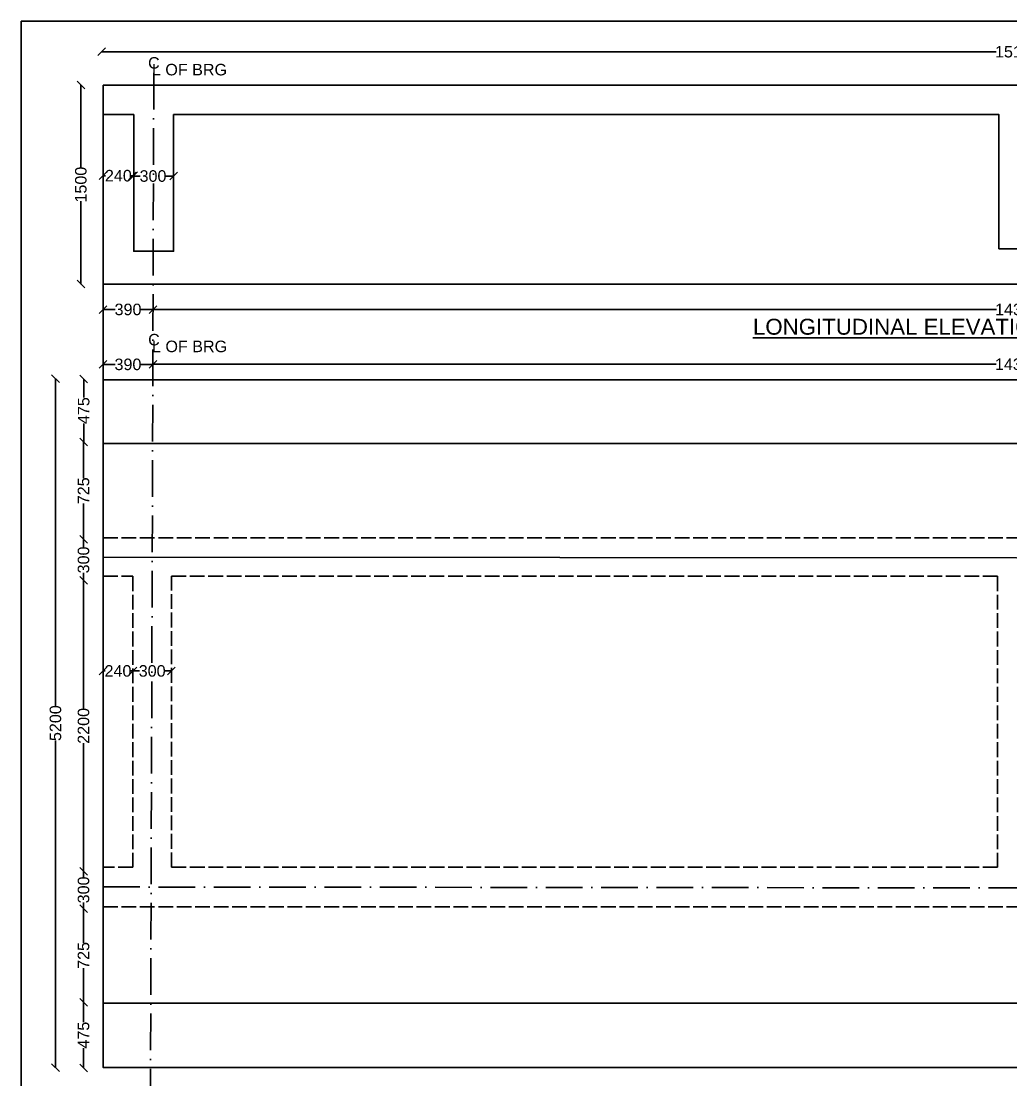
# Model space of a CAD drawing. Header units: millimetres. Extents: x 5124 to 10794325, y 2311 to 28379999.
# Drawn here: x 10780400 to 10786840, y 28373110 to 28379999 of the extents above; entities that cross this region are included whole.
import ezdxf

# ---------------------------------------------------------------- set-up
doc = ezdxf.new("R2010")
doc.units = ezdxf.units.MM
doc.header["$MEASUREMENT"] = 0
doc.linetypes.add('ACAD_ISO02W100', pattern=[15, 12, -3])
doc.linetypes.add('ACAD_ISO10W100', pattern=[18, 12, -3, 0, -3])
for name, color, linetype in [('DIMENSION', 7, 'Continuous'), ('DRAWING', 50, 'Continuous'), ('TEXT', 1, 'Continuous')]:
    doc.layers.add(name, color=color, linetype=linetype)
doc.styles.get("Standard").update_dxf_attribs({"font": 'arial.ttf', "height": 75})
doc.dimstyles.get("Standard").update_dxf_attribs({"dimtxt": 100, "dimasz": 50, "dimexe": 0.18, "dimexo": 0.0625, "dimgap": 0.09, "dimtad": 0, "dimdec": 0, "dimzin": 0, "dimdsep": 46, "dimtxsty": 'Standard', "dimblk": 'OBLIQUE', "dimcen": 0.09, "dimse1": 1, "dimse2": 1, "dimadec": 0, "dimazin": 0, "dimtfac": 1, "dimtdec": 0, "dimtofl": 0, "dimtmove": 0, "dimatfit": 3, "dimfxl": 1, "dimtolj": 1, "dimtzin": 0, "dimarcsym": 0})

# ---------------------------------------------------------------- blocks, each defined once
blk = doc.blocks.new('_Oblique')
at = {"color": 0, "linetype": 'ByBlock', "lineweight": -2}
blk.add_line((-0.5, -0.5), (0.5, 0.5), dxfattribs=at)
blk = doc.blocks.new('*D4')
at = {"layer": 'Defpoints', "color": 0, "transparency": 16777216}
for p in [(10780923.4, 28379787.9), (10792841.7, 28379800.1), (10792841.7, 28379774.1)]:
    blk.add_point(p, dxfattribs=at)
at = {"layer": 'DIMENSION', "color": 0, "lineweight": -2, "transparency": 16777216}
for p, q in [((10780923.4, 28379800.1), (10786745, 28379800.1)), ((10792841.7, 28379800.1), (10787020.1, 28379800.1))]:
    blk.add_line(p, q, dxfattribs=at)
at = {"layer": 'DIMENSION', "color": 0, "lineweight": -2, "transparency": 16777216, "xscale": 50, "yscale": 50, "zscale": 50, "rotation": 180}
blk.add_blockref('_Oblique', (10780923.4, 28379800.1), dxfattribs=at)
at = {"layer": 'DIMENSION', "color": 0, "lineweight": -2, "transparency": 16777216, "xscale": 50, "yscale": 50, "zscale": 50}
blk.add_blockref('_Oblique', (10792841.7, 28379800.1), dxfattribs=at)
at = {"layer": 'DIMENSION', "color": 0, "transparency": 16777216, "insert": (10786882.5, 28379800.1), "char_height": 75, "attachment_point": 5}
blk.add_mtext('\\A1;15120', dxfattribs=at)
blk = doc.blocks.new('*D9')
at = {"layer": 'Defpoints', "color": 0, "transparency": 16777216}
for p in [(10780932.4, 28378991.1), (10781132, 28378993.4), (10781132, 28378991.1)]:
    blk.add_point(p, dxfattribs=at)
at = {"layer": 'DIMENSION', "color": 0, "lineweight": -2, "transparency": 16777216}
for p, q in [((10780932.4, 28378993.4), (10780948.8, 28378993.4)), ((10781132, 28378993.4), (10781115.7, 28378993.4))]:
    blk.add_line(p, q, dxfattribs=at)
at = {"layer": 'DIMENSION', "color": 0, "lineweight": -2, "transparency": 16777216, "xscale": 50, "yscale": 50, "zscale": 50, "rotation": 180}
blk.add_blockref('_Oblique', (10780932.4, 28378993.4), dxfattribs=at)
at = {"layer": 'DIMENSION', "color": 0, "lineweight": -2, "transparency": 16777216, "xscale": 50, "yscale": 50, "zscale": 50}
blk.add_blockref('_Oblique', (10781132, 28378993.4), dxfattribs=at)
at = {"layer": 'DIMENSION', "color": 0, "transparency": 16777216, "insert": (10781032.2, 28378993.4), "char_height": 75, "attachment_point": 5}
blk.add_mtext('\\A1;240', dxfattribs=at)
blk = doc.blocks.new('*D10')
at = {"layer": 'Defpoints', "color": 0, "transparency": 16777216}
for p in [(10781123.8, 28378993.4), (10781391.4, 28378993.4), (10781391.4, 28378991.1)]:
    blk.add_point(p, dxfattribs=at)
at = {"layer": 'DIMENSION', "color": 0, "lineweight": -2, "transparency": 16777216}
for p, q in [((10781123.8, 28378991.1), (10781174.8, 28378991.1)), ((10781391.4, 28378991.1), (10781340.4, 28378991.1))]:
    blk.add_line(p, q, dxfattribs=at)
at = {"layer": 'DIMENSION', "color": 0, "lineweight": -2, "transparency": 16777216, "xscale": 50, "yscale": 50, "zscale": 50, "rotation": 180}
blk.add_blockref('_Oblique', (10781123.8, 28378991.1), dxfattribs=at)
at = {"layer": 'DIMENSION', "color": 0, "lineweight": -2, "transparency": 16777216, "xscale": 50, "yscale": 50, "zscale": 50}
blk.add_blockref('_Oblique', (10781391.4, 28378991.1), dxfattribs=at)
at = {"layer": 'DIMENSION', "color": 0, "transparency": 16777216, "insert": (10781257.6, 28378991.1), "char_height": 75, "attachment_point": 5}
blk.add_mtext('\\A1;300', dxfattribs=at)
blk = doc.blocks.new('*D11')
at = {"layer": 'Defpoints', "color": 0, "transparency": 16777216}
for p in [(10780932.4, 28379583.2), (10780788.1, 28378287.9), (10780932.4, 28378287.9)]:
    blk.add_point(p, dxfattribs=at)
at = {"layer": 'DIMENSION', "color": 0, "lineweight": -2, "transparency": 16777216}
for p, q in [((10780788.1, 28379583.2), (10780788.1, 28379044)), ((10780788.1, 28378287.9), (10780788.1, 28378827.1))]:
    blk.add_line(p, q, dxfattribs=at)
at = {"layer": 'DIMENSION', "color": 0, "lineweight": -2, "transparency": 16777216, "xscale": 50, "yscale": 50, "zscale": 50}
for p, rotation in [((10780788.1, 28379583.2), 90), ((10780788.1, 28378287.9), 270)]:
    blk.add_blockref('_Oblique', p, dxfattribs=dict(at, rotation=rotation))
at = {"layer": 'DIMENSION', "color": 0, "transparency": 16777216, "insert": (10780788.1, 28378935.5), "char_height": 75, "attachment_point": 5, "rotation": 90}
blk.add_mtext('\\A1;1500', dxfattribs=at)
blk = doc.blocks.new('*D12')
at = {"layer": 'Defpoints', "color": 0, "transparency": 16777216}
for p in [(10780932.4, 28378132.1), (10781257.8, 28378131), (10781257.8, 28378122.8)]:
    blk.add_point(p, dxfattribs=at)
at = {"layer": 'DIMENSION', "color": 0, "lineweight": -2, "transparency": 16777216}
for p, q in [((10780932.4, 28378122.8), (10781012.3, 28378122.8)), ((10781257.8, 28378122.8), (10781177.9, 28378122.8))]:
    blk.add_line(p, q, dxfattribs=at)
at = {"layer": 'DIMENSION', "color": 0, "lineweight": -2, "transparency": 16777216, "xscale": 50, "yscale": 50, "zscale": 50, "rotation": 180}
blk.add_blockref('_Oblique', (10780932.4, 28378122.8), dxfattribs=at)
at = {"layer": 'DIMENSION', "color": 0, "lineweight": -2, "transparency": 16777216, "xscale": 50, "yscale": 50, "zscale": 50}
blk.add_blockref('_Oblique', (10781257.8, 28378122.8), dxfattribs=at)
at = {"layer": 'DIMENSION', "color": 0, "transparency": 16777216, "insert": (10781095.1, 28378122.8), "char_height": 75, "attachment_point": 5}
blk.add_mtext('\\A1;390', dxfattribs=at)
blk = doc.blocks.new('*D13')
at = {"layer": 'Defpoints', "color": 0, "transparency": 16777216}
for p in [(10781257.8, 28378122.8), (10792508.6, 28378125.3), (10792508.6, 28378122.8)]:
    blk.add_point(p, dxfattribs=at)
at = {"layer": 'DIMENSION', "color": 0, "lineweight": -2, "transparency": 16777216}
for p, q in [((10781257.8, 28378122.8), (10786745.6, 28378122.8)), ((10792508.6, 28378122.8), (10787020.7, 28378122.8))]:
    blk.add_line(p, q, dxfattribs=at)
at = {"layer": 'DIMENSION', "color": 0, "lineweight": -2, "transparency": 16777216, "xscale": 50, "yscale": 50, "zscale": 50, "rotation": 180}
blk.add_blockref('_Oblique', (10781257.8, 28378122.8), dxfattribs=at)
at = {"layer": 'DIMENSION', "color": 0, "lineweight": -2, "transparency": 16777216, "xscale": 50, "yscale": 50, "zscale": 50}
blk.add_blockref('_Oblique', (10792508.6, 28378122.8), dxfattribs=at)
at = {"layer": 'DIMENSION', "color": 0, "transparency": 16777216, "insert": (10786883.2, 28378122.8), "char_height": 75, "attachment_point": 5}
blk.add_mtext('\\A1;14340', dxfattribs=at)
blk = doc.blocks.new('*D14')
at = {"layer": 'Defpoints', "color": 0, "transparency": 16777216}
for p in [(10780932.4, 28377767.1), (10781256.6, 28377766.1), (10781256.6, 28377765.2)]:
    blk.add_point(p, dxfattribs=at)
at = {"layer": 'DIMENSION', "color": 0, "lineweight": -2, "transparency": 16777216}
for p, q in [((10780932.4, 28377765.2), (10781011.7, 28377765.2)), ((10781256.6, 28377765.2), (10781177.3, 28377765.2))]:
    blk.add_line(p, q, dxfattribs=at)
at = {"layer": 'DIMENSION', "color": 0, "lineweight": -2, "transparency": 16777216, "xscale": 50, "yscale": 50, "zscale": 50, "rotation": 180}
blk.add_blockref('_Oblique', (10780932.4, 28377765.2), dxfattribs=at)
at = {"layer": 'DIMENSION', "color": 0, "lineweight": -2, "transparency": 16777216, "xscale": 50, "yscale": 50, "zscale": 50}
blk.add_blockref('_Oblique', (10781256.6, 28377765.2), dxfattribs=at)
at = {"layer": 'DIMENSION', "color": 0, "transparency": 16777216, "insert": (10781094.5, 28377765.2), "char_height": 75, "attachment_point": 5}
blk.add_mtext('\\A1;390', dxfattribs=at)
blk = doc.blocks.new('*D15')
at = {"layer": 'Defpoints', "color": 0, "transparency": 16777216}
for p in [(10781256.6, 28377765), (10792507.5, 28377766.1), (10792507.5, 28377756.2)]:
    blk.add_point(p, dxfattribs=at)
at = {"layer": 'DIMENSION', "color": 0, "lineweight": -2, "transparency": 16777216}
for p, q in [((10781256.6, 28377766.1), (10786744.5, 28377766.1)), ((10792507.5, 28377766.1), (10787019.6, 28377766.1))]:
    blk.add_line(p, q, dxfattribs=at)
at = {"layer": 'DIMENSION', "color": 0, "lineweight": -2, "transparency": 16777216, "xscale": 50, "yscale": 50, "zscale": 50, "rotation": 180}
blk.add_blockref('_Oblique', (10781256.6, 28377766.1), dxfattribs=at)
at = {"layer": 'DIMENSION', "color": 0, "lineweight": -2, "transparency": 16777216, "xscale": 50, "yscale": 50, "zscale": 50}
blk.add_blockref('_Oblique', (10792507.5, 28377766.1), dxfattribs=at)
at = {"layer": 'DIMENSION', "color": 0, "transparency": 16777216, "insert": (10786882.1, 28377766.1), "char_height": 75, "attachment_point": 5}
blk.add_mtext('\\A1;14340', dxfattribs=at)
blk = doc.blocks.new('*D25')
at = {"layer": 'Defpoints', "color": 0, "transparency": 16777216}
for p in [(10780805.6, 28377669.8), (10780805.6, 28377259.8), (10780806.8, 28377259.8)]:
    blk.add_point(p, dxfattribs=at)
at = {"layer": 'DIMENSION', "color": 0, "lineweight": -2, "transparency": 16777216}
for p, q in [((10780806.8, 28377669.8), (10780806.8, 28377549.6)), ((10780806.8, 28377259.8), (10780806.8, 28377380.1))]:
    blk.add_line(p, q, dxfattribs=at)
at = {"layer": 'DIMENSION', "color": 0, "lineweight": -2, "transparency": 16777216, "xscale": 50, "yscale": 50, "zscale": 50}
for p, rotation in [((10780806.8, 28377669.8), 90), ((10780806.8, 28377259.8), 270)]:
    blk.add_blockref('_Oblique', p, dxfattribs=dict(at, rotation=rotation))
at = {"layer": 'DIMENSION', "color": 0, "transparency": 16777216, "insert": (10780806.8, 28377464.8), "char_height": 75, "attachment_point": 5, "rotation": 90}
blk.add_mtext('\\A1;475', dxfattribs=at)
blk = doc.blocks.new('*D26')
at = {"layer": 'Defpoints', "color": 0, "transparency": 16777216}
for p in [(10780806.8, 28377259.8), (10780805.6, 28376626.2), (10780806.8, 28376626.2)]:
    blk.add_point(p, dxfattribs=at)
at = {"layer": 'DIMENSION', "color": 0, "lineweight": -2, "transparency": 16777216}
for p, q in [((10780805.6, 28377259.8), (10780805.6, 28377025.9)), ((10780805.6, 28376626.2), (10780805.6, 28376860.1))]:
    blk.add_line(p, q, dxfattribs=at)
at = {"layer": 'DIMENSION', "color": 0, "lineweight": -2, "transparency": 16777216, "xscale": 50, "yscale": 50, "zscale": 50}
for p, rotation in [((10780805.6, 28377259.8), 90), ((10780805.6, 28376626.2), 270)]:
    blk.add_blockref('_Oblique', p, dxfattribs=dict(at, rotation=rotation))
at = {"layer": 'DIMENSION', "color": 0, "transparency": 16777216, "insert": (10780805.6, 28376943), "char_height": 75, "attachment_point": 5, "rotation": 90}
blk.add_mtext('\\A1;725', dxfattribs=at)
blk = doc.blocks.new('*D27')
at = {"layer": 'Defpoints', "color": 0, "transparency": 16777216}
for p in [(10780805.6, 28376626.2), (10780805.6, 28376359.5), (10780805.6, 28376359.5)]:
    blk.add_point(p, dxfattribs=at)
at = {"layer": 'DIMENSION', "color": 0, "lineweight": -2, "transparency": 16777216}
for p, q in [((10780805.6, 28376626.2), (10780805.6, 28376575.7)), ((10780805.6, 28376359.5), (10780805.6, 28376410.1))]:
    blk.add_line(p, q, dxfattribs=at)
at = {"layer": 'DIMENSION', "color": 0, "lineweight": -2, "transparency": 16777216, "xscale": 50, "yscale": 50, "zscale": 50}
for p, rotation in [((10780805.6, 28376626.2), 90), ((10780805.6, 28376359.5), 270)]:
    blk.add_blockref('_Oblique', p, dxfattribs=dict(at, rotation=rotation))
at = {"layer": 'DIMENSION', "color": 0, "transparency": 16777216, "insert": (10780805.6, 28376492.9), "char_height": 75, "attachment_point": 5, "rotation": 90}
blk.add_mtext('\\A1;300', dxfattribs=at)
blk = doc.blocks.new('*D28')
at = {"layer": 'Defpoints', "color": 0, "transparency": 16777216}
for p in [(10780805.6, 28376359.5), (10780805.6, 28374466.7), (10780805.6, 28374466.7)]:
    blk.add_point(p, dxfattribs=at)
at = {"layer": 'DIMENSION', "color": 0, "lineweight": -2, "transparency": 16777216}
for p, q in [((10780805.6, 28376359.5), (10780805.6, 28375525.7)), ((10780805.6, 28374466.7), (10780805.6, 28375300.5))]:
    blk.add_line(p, q, dxfattribs=at)
at = {"layer": 'DIMENSION', "color": 0, "lineweight": -2, "transparency": 16777216, "xscale": 50, "yscale": 50, "zscale": 50}
for p, rotation in [((10780805.6, 28376359.5), 90), ((10780805.6, 28374466.7), 270)]:
    blk.add_blockref('_Oblique', p, dxfattribs=dict(at, rotation=rotation))
at = {"layer": 'DIMENSION', "color": 0, "transparency": 16777216, "insert": (10780805.6, 28375413.1), "char_height": 75, "attachment_point": 5, "rotation": 90}
blk.add_mtext('\\A1;2200', dxfattribs=at)
blk = doc.blocks.new('*D29')
at = {"layer": 'Defpoints', "color": 0, "transparency": 16777216}
for p in [(10780805.6, 28374466.7), (10780805.6, 28374224.3), (10780805.6, 28374224.3)]:
    blk.add_point(p, dxfattribs=at)
at = {"layer": 'DIMENSION', "color": 0, "lineweight": -2, "transparency": 16777216}
for p, q in [((10780805.6, 28374466.7), (10780805.6, 28374428.3)), ((10780805.6, 28374224.3), (10780805.6, 28374262.7))]:
    blk.add_line(p, q, dxfattribs=at)
at = {"layer": 'DIMENSION', "color": 0, "lineweight": -2, "transparency": 16777216, "xscale": 50, "yscale": 50, "zscale": 50}
for p, rotation in [((10780805.6, 28374466.7), 90), ((10780805.6, 28374224.3), 270)]:
    blk.add_blockref('_Oblique', p, dxfattribs=dict(at, rotation=rotation))
at = {"layer": 'DIMENSION', "color": 0, "transparency": 16777216, "insert": (10780805.6, 28374345.5), "char_height": 75, "attachment_point": 5, "rotation": 90}
blk.add_mtext('\\A1;300', dxfattribs=at)
blk = doc.blocks.new('*D30')
at = {"layer": 'Defpoints', "color": 0, "transparency": 16777216}
for p in [(10780805.6, 28374224.3), (10780805.6, 28373613.5), (10780805.6, 28373613.5)]:
    blk.add_point(p, dxfattribs=at)
at = {"layer": 'DIMENSION', "color": 0, "lineweight": -2, "transparency": 16777216}
for p, q in [((10780805.6, 28374224.3), (10780805.6, 28374001.8)), ((10780805.6, 28373613.5), (10780805.6, 28373836))]:
    blk.add_line(p, q, dxfattribs=at)
at = {"layer": 'DIMENSION', "color": 0, "lineweight": -2, "transparency": 16777216, "xscale": 50, "yscale": 50, "zscale": 50}
for p, rotation in [((10780805.6, 28374224.3), 90), ((10780805.6, 28373613.5), 270)]:
    blk.add_blockref('_Oblique', p, dxfattribs=dict(at, rotation=rotation))
at = {"layer": 'DIMENSION', "color": 0, "transparency": 16777216, "insert": (10780805.6, 28373918.9), "char_height": 75, "attachment_point": 5, "rotation": 90}
blk.add_mtext('\\A1;725', dxfattribs=at)
blk = doc.blocks.new('*D31')
at = {"layer": 'Defpoints', "color": 0, "transparency": 16777216}
for p in [(10780805.6, 28373613.5), (10780805.6, 28373187.1), (10780805.6, 28373187.1)]:
    blk.add_point(p, dxfattribs=at)
at = {"layer": 'DIMENSION', "color": 0, "lineweight": -2, "transparency": 16777216}
for p, q in [((10780805.6, 28373613.5), (10780805.6, 28373485)), ((10780805.6, 28373187.1), (10780805.6, 28373315.6))]:
    blk.add_line(p, q, dxfattribs=at)
at = {"layer": 'DIMENSION', "color": 0, "lineweight": -2, "transparency": 16777216, "xscale": 50, "yscale": 50, "zscale": 50}
for p, rotation in [((10780805.6, 28373613.5), 90), ((10780805.6, 28373187.1), 270)]:
    blk.add_blockref('_Oblique', p, dxfattribs=dict(at, rotation=rotation))
at = {"layer": 'DIMENSION', "color": 0, "transparency": 16777216, "insert": (10780805.6, 28373400.3), "char_height": 75, "attachment_point": 5, "rotation": 90}
blk.add_mtext('\\A1;475', dxfattribs=at)
blk = doc.blocks.new('*D32')
at = {"layer": 'Defpoints', "color": 0, "transparency": 16777216}
for p in [(10780623.1, 28377672.6), (10780657.6, 28377672.6), (10780657.6, 28373189.1)]:
    blk.add_point(p, dxfattribs=at)
at = {"layer": 'DIMENSION', "color": 0, "lineweight": -2, "transparency": 16777216}
for p, q in [((10780623.1, 28377672.6), (10780623.1, 28375542.8)), ((10780623.1, 28373189.1), (10780623.1, 28375318.9))]:
    blk.add_line(p, q, dxfattribs=at)
at = {"layer": 'DIMENSION', "color": 0, "lineweight": -2, "transparency": 16777216, "xscale": 50, "yscale": 50, "zscale": 50}
for p, rotation in [((10780623.1, 28377672.6), 90), ((10780623.1, 28373189.1), 270)]:
    blk.add_blockref('_Oblique', p, dxfattribs=dict(at, rotation=rotation))
at = {"layer": 'DIMENSION', "color": 0, "transparency": 16777216, "insert": (10780623.1, 28375430.8), "char_height": 75, "attachment_point": 5, "rotation": 90}
blk.add_mtext('\\A1;5200', dxfattribs=at)
blk = doc.blocks.new('*D33')
at = {"layer": 'Defpoints', "color": 0, "transparency": 16777216}
for p in [(10780932.4, 28375760.4), (10781127.2, 28375770.3), (10781127.2, 28375760.4)]:
    blk.add_point(p, dxfattribs=at)
at = {"layer": 'DIMENSION', "color": 0, "lineweight": -2, "transparency": 16777216}
for p, q in [((10780932.4, 28375770.3), (10780946.3, 28375770.3)), ((10781127.2, 28375770.3), (10781113.3, 28375770.3))]:
    blk.add_line(p, q, dxfattribs=at)
at = {"layer": 'DIMENSION', "color": 0, "lineweight": -2, "transparency": 16777216, "xscale": 50, "yscale": 50, "zscale": 50, "rotation": 180}
blk.add_blockref('_Oblique', (10780932.4, 28375770.3), dxfattribs=at)
at = {"layer": 'DIMENSION', "color": 0, "lineweight": -2, "transparency": 16777216, "xscale": 50, "yscale": 50, "zscale": 50}
blk.add_blockref('_Oblique', (10781127.2, 28375770.3), dxfattribs=at)
at = {"layer": 'DIMENSION', "color": 0, "transparency": 16777216, "insert": (10781029.8, 28375770.3), "char_height": 75, "attachment_point": 5}
blk.add_mtext('\\A1;240', dxfattribs=at)
blk = doc.blocks.new('*D34')
at = {"layer": 'Defpoints', "color": 0, "transparency": 16777216}
for p in [(10781127.2, 28375770.3), (10781377.3, 28375770.3), (10781377.3, 28375770.3)]:
    blk.add_point(p, dxfattribs=at)
at = {"layer": 'DIMENSION', "color": 0, "lineweight": -2, "transparency": 16777216}
for p, q in [((10781127.2, 28375770.3), (10781169.4, 28375770.3)), ((10781377.3, 28375770.3), (10781335, 28375770.3))]:
    blk.add_line(p, q, dxfattribs=at)
at = {"layer": 'DIMENSION', "color": 0, "lineweight": -2, "transparency": 16777216, "xscale": 50, "yscale": 50, "zscale": 50, "rotation": 180}
blk.add_blockref('_Oblique', (10781127.2, 28375770.3), dxfattribs=at)
at = {"layer": 'DIMENSION', "color": 0, "lineweight": -2, "transparency": 16777216, "xscale": 50, "yscale": 50, "zscale": 50}
blk.add_blockref('_Oblique', (10781377.3, 28375770.3), dxfattribs=at)
at = {"layer": 'DIMENSION', "color": 0, "transparency": 16777216, "insert": (10781252.2, 28375770.3), "char_height": 75, "attachment_point": 5}
blk.add_mtext('\\A1;300', dxfattribs=at)

msp = doc.modelspace()

# ---------------------------------------------------------------- linework, layer by layer
at = {"layer": 'DRAWING', "color": 0, "linetype": 'ACAD_ISO10W100', "ltscale": 20}
for points in [[(10781262.9, 28379663.9), (10781240.5, 28372896.9)], [(10780932.4, 28374364.7), (10792821.8, 28374352.7)]]:
    msp.add_lwpolyline(points, dxfattribs=at)
at = {"layer": 'DRAWING', "color": 0}
msp.add_lwpolyline([(10780932.4, 28379583.2), (10792821.8, 28379583.2), (10792821.8, 28373189.8), (10780932.4, 28373189.8)], close=True, dxfattribs=at)
for points in [[(10780932.4, 28379391), (10781132, 28379391), (10781132, 28378502.2), (10781391.4, 28378502.2), (10781391.4, 28379391), (10786762.5, 28379391), (10786762.5, 28378518.6), (10787020.9, 28378518.6), (10787020.9, 28379391), (10792387.6, 28379391), (10792387.6, 28378502.8), (10792639.5, 28378502.8), (10792639.5, 28379391), (10792821.8, 28379391)], [(10780932.4, 28378287.9), (10792821.8, 28378287.9)], [(10780932.4, 28377664.2), (10792821.8, 28377664.2)], [(10780932.4, 28377251.4), (10792821.8, 28377251.4)], [(10780932.4, 28376510.4), (10792821.8, 28376502.9)], [(10780932.4, 28373607.5), (10792821.8, 28373607.5)]]:
    msp.add_lwpolyline(points, dxfattribs=at)
at = {"layer": 'DRAWING', "color": 0, "linetype": 'ACAD_ISO02W100', "ltscale": 8}
for points in [[(10780932.4, 28376636.9), (10792821.8, 28376636.9)], [(10780932.4, 28376386.5), (10781127.2, 28376386.5), (10781127.2, 28374492.5), (10780932.4, 28374492.5)], [(10780932.4, 28374235.4), (10792821.8, 28374235.4)]]:
    msp.add_lwpolyline(points, dxfattribs=at)
msp.add_lwpolyline([(10781377.3, 28376386.5), (10786753.9, 28376386.5), (10786753.9, 28374493.9), (10781377.3, 28374493.9)], close=True, dxfattribs=at)
at = {"layer": 'TEXT', "color": 0}
msp.add_lwpolyline([(10794316.7, 28369499.2), (10780399.7, 28369499.2), (10780399.7, 28379999.3), (10794316.7, 28379999.3)], close=True, dxfattribs=at)

# ---------------------------------------------------------------- texts
for s, height, p in [('C', 75, (10781225.4, 28379690.3)), ('L OF BRG', 75, (10781250.4, 28379646.5)), ('%%ULONGITUDINAL ELEVATION ALONG  OF GIRDER', 103.692, (10785161.7, 28377958.9)), ('C', 75, (10781226, 28377889)), ('L OF BRG', 75, (10781251.1, 28377845.2))]:
    msp.add_text(s, height=height, dxfattribs=at).set_placement(p)

# ---------------------------------------------------------------- dimensions: what is measured, and where the dimension line sits
at = {"layer": 'DIMENSION', "color": 0}
for base, p1, p2, text, picture, middle in [((10792841.7, 28379800.1), (10780923.4, 28379787.9), (10792841.7, 28379774.1), '15120', '*D4', (10786882.5, 28379800.1)), ((10781132, 28378993.4), (10780932.4, 28378991.1), (10781132, 28378991.1), '240', '*D9', (10781032.2, 28378993.4)), ((10781391.4, 28378991.1), (10781123.8, 28378993.4), (10781391.4, 28378993.4), '300', '*D10', (10781257.6, 28378991.1)), ((10781257.8, 28378122.8), (10780932.4, 28378132.1), (10781257.8, 28378131), '390', '*D12', (10781095.1, 28378122.8)), ((10792508.6, 28378122.8), (10781257.8, 28378122.8), (10792508.6, 28378125.3), '14340', '*D13', (10786883.2, 28378122.8)), ((10781256.6, 28377765.2), (10780932.4, 28377767.1), (10781256.6, 28377766.1), '390', '*D14', (10781094.5, 28377765.2)), ((10792507.5, 28377766.1), (10781256.6, 28377765), (10792507.5, 28377756.2), '14340', '*D15', (10786882.1, 28377766.1)), ((10781127.2, 28375770.3), (10780932.4, 28375760.4), (10781127.2, 28375760.4), '240', '*D33', (10781029.8, 28375770.3)), ((10781377.3, 28375770.3), (10781127.2, 28375770.3), (10781377.3, 28375770.3), '300', '*D34', (10781252.2, 28375770.3))]:
    dim = msp.add_linear_dim(base=base, p1=p1, p2=p2, text=text, dimstyle='Standard', dxfattribs=at)
    dim.commit()
    dim.dimension.update_dxf_attribs({"geometry": picture, "text_midpoint": middle})
for base, p1, p2, text, picture, middle in [((10780788.1, 28378287.9), (10780932.4, 28379583.2), (10780932.4, 28378287.9), '1500', '*D11', (10780788.1, 28378935.5)), ((10780623.1, 28377672.6), (10780657.6, 28373189.1), (10780657.6, 28377672.6), '5200', '*D32', (10780623.1, 28375430.8)), ((10780806.8, 28377259.8), (10780805.6, 28377669.8), (10780805.6, 28377259.8), '475', '*D25', (10780806.8, 28377464.8)), ((10780805.6, 28376626.2), (10780806.8, 28377259.8), (10780806.8, 28376626.2), '725', '*D26', (10780805.6, 28376943)), ((10780805.6, 28376359.5), (10780805.6, 28376626.2), (10780805.6, 28376359.5), '300', '*D27', (10780805.6, 28376492.9)), ((10780805.6, 28374466.7), (10780805.6, 28376359.5), (10780805.6, 28374466.7), '2200', '*D28', (10780805.6, 28375413.1)), ((10780805.6, 28374224.3), (10780805.6, 28374466.7), (10780805.6, 28374224.3), '300', '*D29', (10780805.6, 28374345.5)), ((10780805.6, 28373613.5), (10780805.6, 28374224.3), (10780805.6, 28373613.5), '725', '*D30', (10780805.6, 28373918.9)), ((10780805.6, 28373187.1), (10780805.6, 28373613.5), (10780805.6, 28373187.1), '475', '*D31', (10780805.6, 28373400.3))]:
    dim = msp.add_linear_dim(base=base, p1=p1, p2=p2, angle=90, text=text, dimstyle='Standard', dxfattribs=at)
    dim.commit()
    dim.dimension.update_dxf_attribs({"geometry": picture, "text_midpoint": middle})

doc.saveas('drawing.dxf')
